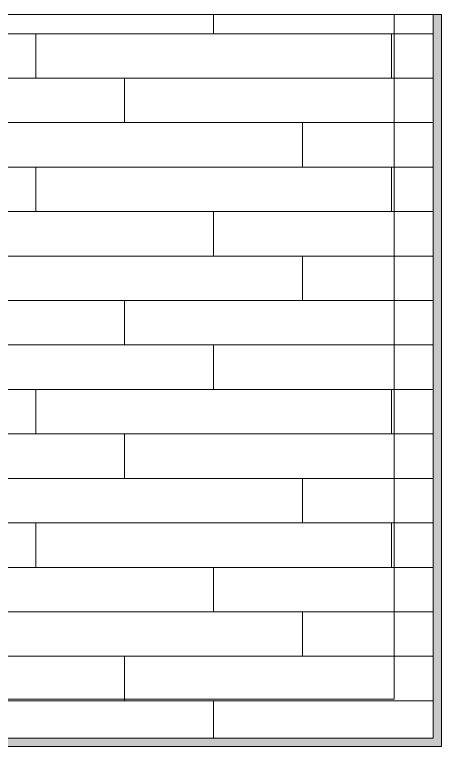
# Model space of a CAD drawing. Header units: inches. Extents: x -4169 to -1846, y 9706 to 12377.
# Drawn here: x -3214.1 to -3175.7, y 9914.2 to 9980 of the extents above; entities that cross this region are included whole.
import ezdxf

# ---------------------------------------------------------------- set-up
doc = ezdxf.new("R2010")
doc.units = ezdxf.units.IN
doc.header["$MEASUREMENT"] = 0
for name, color, linetype, lineweight in [('0-1', 7, 'Continuous', 5), ('A-FLOR-2', 10, 'Continuous', 18), ('A-FLOR-PATT-1', 251, 'Continuous', 9), ('A-WALL-3', 10, 'Continuous', 18), ('A-WALL-4', 254, 'Continuous', 5)]:
    doc.layers.add(name, color=color, linetype=linetype, lineweight=lineweight)

# ---------------------------------------------------------------- blocks, each defined once
blk = doc.blocks.new('CTR - 1st Phase - Shell_rvt-1-ENLARGED RCP - 1ST FLOOR PLAN')
at = {"layer": 'A-FLOR-PATT-1'}
h = blk.add_hatch(dxfattribs=at)
h.set_pattern_fill('FP_13', color=256, style=0, pattern_type=2)
h.set_pattern_definition([(180, (-3284.219, 122734.283), (5e-16, 4), []), (90, (-3284.219, 122734.283), (8, 8), [4, -28]), (90, (-3300.219, 122738.283), (8, 8), [4, -28])])
h.paths.add_polyline_path([(-3261.588, 9914.939), (-3176.461, 9914.939), (-3176.461, 9980.002), (-3289.786, 9980.002), (-3289.786, 9914.939)], flags=0)
at = {"layer": 'A-WALL-4'}
for points in [[(-3179.961, 9914.189), (-3175.711, 9914.189), (-3175.711, 9980.002), (-3176.461, 9980.002), (-3176.461, 9914.939), (-3179.961, 9914.939)], [(-3179.961, 9914.189), (-3179.961, 9914.939), (-3286.286, 9914.939), (-3286.286, 9914.189), (-3261.588, 9914.189)]]:
    blk.add_hatch(color=256, dxfattribs=at).paths.add_polyline_path(points, flags=0)
at = {"layer": 'A-FLOR-2'}
for p, q in [((-3289.786, 9980.002), (-3176.461, 9980.002)), ((-3176.461, 9980.002), (-3176.461, 9914.939)), ((-3176.461, 9914.939), (-3289.786, 9914.939))]:
    blk.add_line(p, q, dxfattribs=at)
at = {"layer": 'A-WALL-3'}
for p, q in [((-3179.961, 9980.002), (-3179.961, 9918.439)), ((-3179.961, 9980.002), (-3175.711, 9980.002)), ((-3175.711, 9914.189), (-3175.711, 9980.002)), ((-3179.961, 9918.439), (-3286.286, 9918.439)), ((-3286.286, 9914.189), (-3179.961, 9914.189)), ((-3175.711, 9914.189), (-3179.961, 9914.189))]:
    blk.add_line(p, q, dxfattribs=at)

msp = doc.modelspace()

# ---------------------------------------------------------------- block references
at = {"layer": '0-1'}
msp.add_blockref('CTR - 1st Phase - Shell_rvt-1-ENLARGED RCP - 1ST FLOOR PLAN', (0, 0), dxfattribs=at)

doc.saveas('drawing.dxf')
